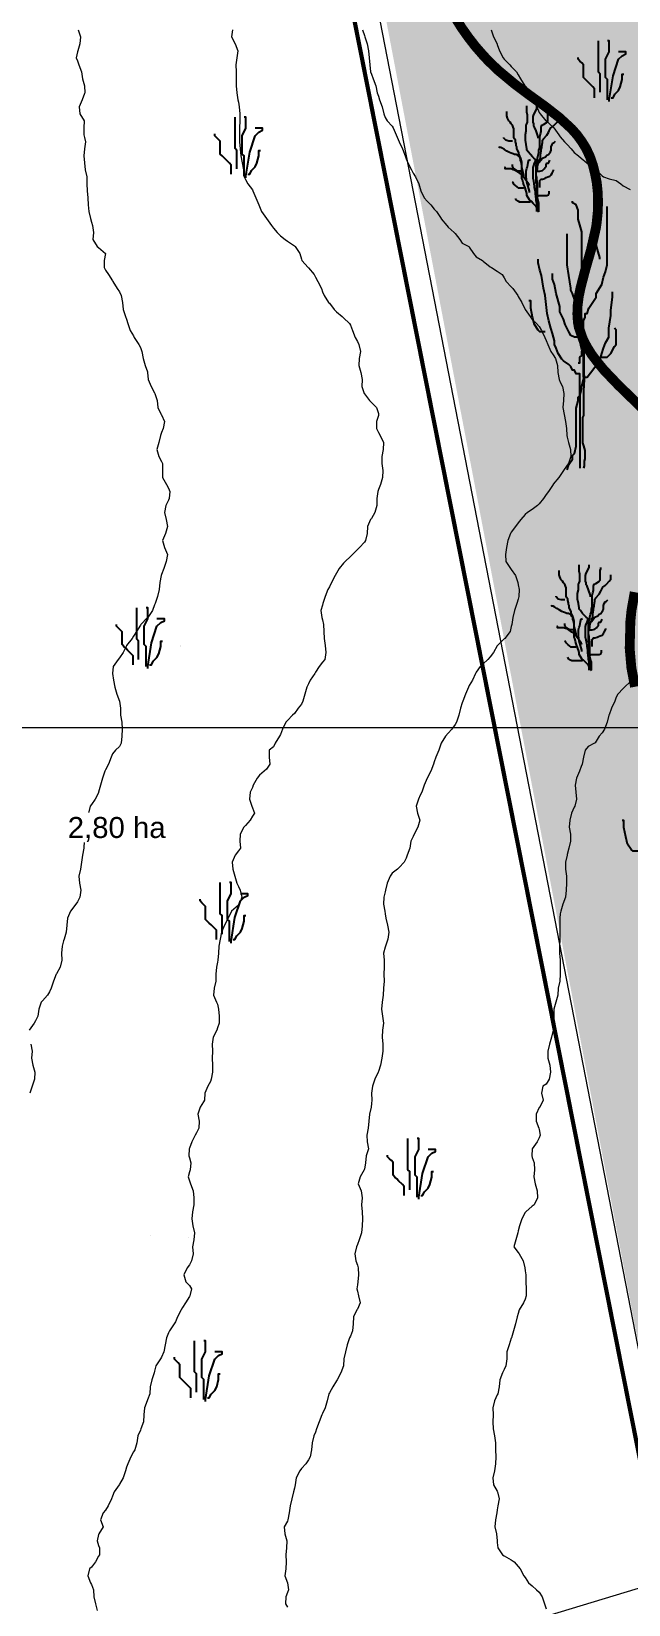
# Model space of a CAD drawing. Header units: centimetres. Extents: x 0 to 642158, y -847 to 649707.
# Drawn here: x 617004.5 to 617047.1, y 621224.7 to 621337.1 of the extents above; entities that cross this region are included whole.
import ezdxf

# ---------------------------------------------------------------- set-up
doc = ezdxf.new("R2010")
doc.units = ezdxf.units.CM
doc.header["$MEASUREMENT"] = 0
doc.linetypes.add('ACAD_ISO08W100', pattern=[36, 24, -3, 6, -3])
for name, color, linetype, lineweight in [('MEV_grille', 254, 'Continuous', 9), ('MEV_legende', 7, 'Continuous', 5), ('MEV_legende 500e', 7, 'Continuous', 9), ('MEV_schema paysager_V', 7, 'Continuous', 20), ('MEV_vegetal_V', 7, 'Continuous', 25), ('WAL_topographie 0.5', 253, 'Continuous', 20)]:
    doc.layers.add(name, color=color, linetype=linetype, lineweight=lineweight)
doc.layers.add('MEV_vegetal_Ha', color=104, linetype='Continuous', lineweight=15, transparency=0.31)
doc.styles.add('MEV 1', font='Helvetica.ttf')
doc.linetypes.add('FENCELINE1', pattern='A,6.35,-2.54,[133,ltypeshp.shx,S=2.54,R=0,X=-2.54,Y=0],-2.54,25.4', length=36.83)
picture_1 = doc.add_image_def('image2.png', size_in_pixel=(6614, 11023))

# ---------------------------------------------------------------- blocks, each defined once
blk = doc.blocks.new('legende vegetal')
for points in [[(617045, 621332.59), (617045, 621333.9), (617044.87, 621334.03), (617044.87, 621336.26)], [(617045.52, 621332.06), (617045.52, 621333.51), (617045.39, 621333.64), (617045.39, 621334.95), (617045.65, 621335.48), (617045.65, 621336.26), (617045.52, 621336.26)], [(617044.6, 621332.19), (617044.6, 621332.85), (617044.47, 621332.98), (617044.21, 621333.24), (617044.08, 621333.38), (617043.95, 621333.51), (617043.81, 621333.64), (617043.81, 621334.56), (617043.68, 621334.69), (617043.55, 621334.82), (617043.42, 621334.95), (617043.42, 621335.08)], [(617045.65, 621331.93), (617045.65, 621332.06), (617045.92, 621333.77), (617046.31, 621334.95), (617046.57, 621335.21), (617046.84, 621335.34), (617046.84, 621335.48), (617046.31, 621335.48)], [(617045.78, 621332.19), (617045.92, 621332.19), (617046.05, 621332.46), (617046.31, 621332.72), (617046.44, 621332.98), (617046.57, 621333.51), (617046.57, 621333.9), (617046.7, 621333.9)], [(617019.04, 621327.13), (617019.04, 621328.44), (617018.91, 621328.57), (617018.91, 621330.81)], [(617019.56, 621326.6), (617019.56, 621328.05), (617019.43, 621328.18), (617019.43, 621329.49), (617019.69, 621330.02), (617019.69, 621330.81), (617019.56, 621330.81)], [(617018.64, 621326.73), (617018.64, 621327.39), (617018.51, 621327.52), (617018.25, 621327.79), (617018.12, 621327.92), (617017.99, 621328.05), (617017.85, 621328.18), (617017.85, 621329.1), (617017.72, 621329.23), (617017.59, 621329.36), (617017.46, 621329.49), (617017.46, 621329.62)], [(617019.69, 621326.47), (617019.69, 621326.6), (617019.96, 621328.31), (617020.35, 621329.49), (617020.61, 621329.75), (617020.88, 621329.89), (617020.88, 621330.02), (617020.35, 621330.02)], [(617019.82, 621326.73), (617019.96, 621326.73), (617020.09, 621327), (617020.35, 621327.26), (617020.48, 621327.52), (617020.61, 621328.05), (617020.61, 621328.44), (617020.74, 621328.44)], [(617012.02, 621292.06), (617012.02, 621293.37), (617011.89, 621293.51), (617011.89, 621295.74)], [(617012.55, 621291.54), (617012.55, 621292.98), (617012.41, 621293.11), (617012.41, 621294.42), (617012.68, 621294.95), (617012.68, 621295.74), (617012.55, 621295.74)], [(617011.63, 621291.67), (617011.63, 621292.32), (617011.49, 621292.45), (617011.23, 621292.72), (617011.1, 621292.85), (617010.97, 621292.98), (617010.84, 621293.11), (617010.84, 621294.03), (617010.71, 621294.16), (617010.58, 621294.29), (617010.44, 621294.42), (617010.44, 621294.56)], [(617012.68, 621291.4), (617012.68, 621291.54), (617012.94, 621293.24), (617013.33, 621294.42), (617013.6, 621294.69), (617013.86, 621294.82), (617013.86, 621294.95), (617013.33, 621294.95)], [(617012.81, 621291.67), (617012.94, 621291.67), (617013.07, 621291.93), (617013.33, 621292.19), (617013.47, 621292.45), (617013.6, 621292.98), (617013.6, 621293.37), (617013.73, 621293.37)], [(617017.98, 621272.42), (617017.98, 621273.74), (617017.85, 621273.87), (617017.85, 621276.1)], [(617018.51, 621271.9), (617018.51, 621273.34), (617018.38, 621273.47), (617018.38, 621274.79), (617018.64, 621275.31), (617018.64, 621276.1), (617018.51, 621276.1)], [(617017.59, 621272.03), (617017.59, 621272.69), (617017.46, 621272.82), (617017.2, 621273.08), (617017.06, 621273.21), (617016.93, 621273.34), (617016.8, 621273.47), (617016.8, 621274.39), (617016.67, 621274.52), (617016.54, 621274.66), (617016.41, 621274.79), (617016.41, 621274.92)], [(617018.64, 621271.77), (617018.64, 621271.9), (617018.9, 621273.6), (617019.3, 621274.79), (617019.56, 621275.05), (617019.82, 621275.18), (617019.82, 621275.31), (617019.3, 621275.31)], [(617018.77, 621272.03), (617018.9, 621272.03), (617019.04, 621272.29), (617019.3, 621272.55), (617019.43, 621272.82), (617019.56, 621273.34), (617019.56, 621273.74), (617019.69, 621273.74)], [(617031.39, 621254.13), (617031.39, 621255.44), (617031.26, 621255.57), (617031.26, 621257.81)], [(617031.92, 621253.61), (617031.92, 621255.05), (617031.79, 621255.18), (617031.79, 621256.49), (617032.05, 621257.02), (617032.05, 621257.81), (617031.92, 621257.81)], [(617031, 621253.74), (617031, 621254.39), (617030.87, 621254.52), (617030.6, 621254.79), (617030.47, 621254.92), (617030.34, 621255.05), (617030.21, 621255.18), (617030.21, 621256.1), (617030.08, 621256.23), (617029.95, 621256.36), (617029.81, 621256.49), (617029.81, 621256.63)], [(617032.05, 621253.47), (617032.05, 621253.61), (617032.31, 621255.31), (617032.7, 621256.49), (617032.97, 621256.76), (617033.23, 621256.89), (617033.23, 621257.02), (617032.7, 621257.02)], [(617032.18, 621253.74), (617032.31, 621253.74), (617032.44, 621254), (617032.7, 621254.26), (617032.84, 621254.52), (617032.97, 621255.05), (617032.97, 621255.44), (617033.1, 621255.44)], [(617016.15, 621239.67), (617016.15, 621240.99), (617016.02, 621241.12), (617016.02, 621243.35)], [(617016.68, 621239.15), (617016.68, 621240.59), (617016.55, 621240.72), (617016.55, 621242.04), (617016.81, 621242.56), (617016.81, 621243.35), (617016.68, 621243.35)], [(617015.76, 621239.28), (617015.76, 621239.94), (617015.63, 621240.07), (617015.36, 621240.33), (617015.23, 621240.46), (617015.1, 621240.59), (617014.97, 621240.72), (617014.97, 621241.64), (617014.84, 621241.77), (617014.71, 621241.91), (617014.58, 621242.04), (617014.58, 621242.17)], [(617016.81, 621239.02), (617016.81, 621239.15), (617017.07, 621240.85), (617017.47, 621242.04), (617017.73, 621242.3), (617017.99, 621242.43), (617017.99, 621242.56), (617017.47, 621242.56)], [(617016.94, 621239.28), (617017.07, 621239.28), (617017.2, 621239.54), (617017.47, 621239.8), (617017.6, 621240.07), (617017.73, 621240.59), (617017.73, 621240.99), (617017.86, 621240.99)], [(617015.76, 621239.15), (617015.76, 621239.15)]]:
    blk.add_lwpolyline(points)
at = {"layer": 'MEV_vegetal_V'}
for points in [[(617040.48, 621324.08), (617040.48, 621324.65), (617040.43, 621324.85), (617040.43, 621324.96), (617040.38, 621325.37), (617040.38, 621325.52), (617040.32, 621325.78), (617040.32, 621325.88), (617040.27, 621326.24), (617040.22, 621326.44), (617040.22, 621327.21), (617040.27, 621327.37), (617040.32, 621327.52), (617040.38, 621327.68), (617040.38, 621327.78), (617040.27, 621327.88), (617040.17, 621327.98), (617040.02, 621328.14), (617039.86, 621328.34), (617039.76, 621328.45), (617039.76, 621328.55), (617039.71, 621328.86), (617039.66, 621329.16), (617039.66, 621329.57), (617039.71, 621329.83), (617039.71, 621330.24), (617039.76, 621330.34), (617039.81, 621330.45), (617039.81, 621330.96), (617039.76, 621331.17), (617039.76, 621331.63)], [(617040.58, 621329.32), (617040.58, 621329.42), (617040.43, 621329.83), (617040.32, 621330.09), (617040.27, 621330.19), (617040.27, 621330.34), (617040.22, 621330.45), (617040.22, 621330.86), (617040.27, 621331.01), (617040.48, 621331.42), (617040.48, 621331.63)], [(617040.63, 621324.03), (617040.58, 621324.14), (617040.43, 621324.44), (617040.32, 621324.55), (617040.22, 621324.65), (617040.07, 621324.8), (617039.96, 621324.9), (617039.76, 621325.21), (617039.76, 621325.37), (617039.71, 621325.52), (617039.61, 621325.83), (617039.55, 621325.98), (617039.5, 621326.14), (617039.45, 621326.34), (617039.4, 621326.44), (617039.4, 621327.57), (617039.35, 621327.78), (617039.3, 621327.93), (617039.25, 621328.03), (617039.19, 621328.19), (617039.19, 621328.29), (617039.04, 621328.55), (617039.04, 621328.7), (617038.99, 621328.8), (617038.99, 621328.91), (617038.94, 621329.06), (617038.94, 621329.16), (617038.89, 621329.27), (617038.84, 621329.37), (617038.84, 621329.98), (617038.78, 621330.09), (617038.73, 621330.24), (617038.63, 621330.34), (617038.58, 621330.45), (617038.48, 621330.55), (617038.42, 621330.65), (617038.37, 621330.75), (617038.32, 621330.91), (617038.32, 621331.22)], [(617040.63, 621324.08), (617040.63, 621324.65), (617040.58, 621324.85), (617040.53, 621325.06), (617040.53, 621325.16), (617040.48, 621325.42), (617040.48, 621326.03), (617040.43, 621326.14), (617040.43, 621327.37), (617040.48, 621327.68), (617040.53, 621327.78), (617040.53, 621327.88), (617040.58, 621328.09), (617040.63, 621328.29), (617040.63, 621328.45), (617040.68, 621328.65), (617040.68, 621329.42), (617040.73, 621329.63), (617040.79, 621329.78), (617040.79, 621330.09), (617040.84, 621330.24), (617040.94, 621330.29), (617041.15, 621330.4), (617041.25, 621330.55), (617041.25, 621331.22), (617041.3, 621331.32), (617041.3, 621331.42)], [(617040.53, 621324.29), (617040.53, 621326.08), (617040.48, 621326.34), (617040.48, 621326.5), (617040.43, 621326.65), (617040.43, 621326.85), (617040.48, 621327.01), (617040.53, 621327.11), (617040.53, 621327.32), (617040.58, 621327.47), (617040.63, 621327.62), (617040.68, 621327.78), (617040.73, 621327.88), (617040.73, 621328.09), (617040.79, 621328.39), (617040.79, 621328.5), (617040.84, 621328.65), (617040.84, 621328.75), (617040.89, 621329.01), (617040.89, 621329.16), (617040.94, 621329.27), (617041.2, 621329.52), (617041.3, 621329.73), (617041.35, 621329.83), (617041.4, 621329.93), (617041.45, 621330.04), (617041.61, 621330.14), (617041.71, 621330.24), (617041.92, 621330.45), (617042.02, 621330.6), (617042.02, 621330.91)], [(617039.55, 621326.55), (617039.55, 621326.65), (617039.45, 621327.06), (617039.4, 621327.21), (617039.4, 621327.37), (617039.35, 621327.62), (617039.3, 621327.73), (617039.3, 621327.83), (617039.25, 621327.93), (617039.19, 621328.03), (617039.09, 621328.09), (617038.99, 621328.14), (617038.89, 621328.14), (617038.78, 621328.19), (617038.63, 621328.24), (617038.53, 621328.29), (617038.32, 621328.39), (617038.17, 621328.5), (617038.01, 621328.6), (617037.91, 621328.65), (617037.81, 621328.65), (617037.76, 621328.7)], [(617038.73, 621329.11), (617038.48, 621329.11), (617038.27, 621329.16), (617038.12, 621329.32), (617038.12, 621329.37)], [(617040.48, 621327.37), (617040.53, 621327.52), (617040.63, 621327.57), (617040.89, 621327.88), (617041.09, 621327.98), (617041.2, 621328.09), (617041.3, 621328.14), (617041.45, 621328.34), (617041.5, 621328.45), (617041.5, 621328.7), (617041.56, 621328.86), (617041.61, 621328.96), (617041.71, 621329.01), (617041.81, 621329.11)], [(617039.96, 621325.93), (617039.91, 621326.03), (617039.4, 621326.7), (617039.25, 621326.8), (617038.94, 621327.01), (617038.78, 621327.06), (617038.63, 621327.11), (617038.22, 621327.11), (617038.22, 621327.21), (617038.17, 621327.21)], [(617039.35, 621326.96), (617039.09, 621326.96), (617038.84, 621327.11), (617038.73, 621327.32), (617038.73, 621327.42)], [(617039.96, 621325.42), (617039.96, 621325.52), (617039.76, 621326.19), (617039.71, 621326.55), (617039.71, 621326.96), (617039.76, 621327.16), (617039.81, 621327.27), (617039.86, 621327.57), (617039.91, 621327.73), (617040.02, 621327.78)], [(617040.53, 621326.96), (617040.68, 621326.96), (617040.89, 621327.01), (617040.99, 621327.11), (617041.15, 621327.32), (617041.15, 621327.42), (617041.2, 621327.52), (617041.3, 621327.52), (617041.35, 621327.62), (617041.4, 621327.73)], [(617039.61, 621325.78), (617039.5, 621325.73), (617039.19, 621325.73), (617038.94, 621325.93), (617038.84, 621326.03), (617038.78, 621326.14), (617038.73, 621326.19)], [(617040.68, 621325.78), (617040.68, 621326.29), (617040.79, 621326.39), (617040.89, 621326.39), (617041.04, 621326.44), (617041.15, 621326.5), (617041.25, 621326.55), (617041.4, 621326.6), (617041.5, 621326.7), (617041.56, 621326.8), (617041.66, 621327.01), (617041.66, 621327.06)], [(617040.02, 621324.75), (617039.25, 621324.75), (617039.14, 621324.8), (617038.99, 621324.9), (617038.94, 621325.01)], [(617040.53, 621324.96), (617040.53, 621325.11), (617040.63, 621325.21), (617041.2, 621325.21), (617041.3, 621325.26), (617041.35, 621325.37), (617041.35, 621325.52)], [(617043.55, 621318.59), (617043.68, 621318.59), (617043.68, 621322.61), (617043.55, 621323.13), (617043.42, 621323.52), (617043.42, 621324.17), (617043.29, 621324.56), (617043.03, 621324.69), (617043.03, 621324.82)], [(617043.42, 621313.26), (617043.55, 621313.26), (617043.55, 621313.65), (617043.68, 621313.78), (617043.68, 621314.04), (617043.81, 621314.3), (617043.81, 621316.25), (617043.94, 621316.51), (617043.94, 621316.77), (617044.07, 621316.77), (617044.2, 621317.16), (617044.72, 621317.94), (617044.72, 621318.2), (617045.11, 621318.85), (617045.24, 621319.37), (617045.37, 621319.76), (617045.5, 621320.27), (617045.5, 621324.43)], [(617044.98, 621320.66), (617044.98, 621320.79), (617044.85, 621321.18), (617044.72, 621321.7), (617044.72, 621322.22), (617044.59, 621322.61), (617044.59, 621323.52)], [(617043.81, 621312.22), (617043.81, 621315.99), (617043.68, 621316.25), (617043.55, 621316.77), (617043.55, 621317.16), (617043.42, 621317.42), (617043.42, 621317.55), (617043.16, 621317.81), (617043.03, 621318.2), (617042.9, 621318.46), (617042.9, 621318.59), (617042.77, 621319.5), (617042.64, 621320.27), (617042.64, 621322.48)], [(617042.64, 621305.6), (617042.77, 621305.99), (617043.03, 621306.38), (617043.03, 621306.64), (617043.16, 621306.77), (617043.29, 621307.29), (617043.29, 621310.01), (617043.42, 621310.53), (617043.42, 621310.79), (617043.55, 621310.92), (617043.55, 621312.48), (617043.29, 621312.48), (617043.16, 621312.74), (617043.03, 621312.74), (617042.9, 621313), (617042.77, 621313.13), (617042.38, 621313.39), (617042.25, 621313.52), (617041.99, 621313.91), (617041.86, 621314.3), (617041.73, 621314.56), (617041.73, 621314.82), (617041.6, 621315.34), (617041.47, 621315.73), (617041.34, 621316.25), (617041.21, 621316.77), (617041.08, 621318.07), (617040.95, 621318.59), (617040.82, 621319.5), (617040.69, 621319.89), (617040.56, 621320.4), (617040.56, 621320.66)], [(617043.68, 621315.08), (617043.16, 621315.08), (617042.9, 621315.21), (617042.77, 621315.47), (617042.51, 621315.99), (617042.38, 621316.38), (617042.12, 621316.9), (617042.12, 621317.29), (617041.86, 621318.2), (617041.73, 621318.85), (617041.6, 621319.24), (617041.6, 621319.63)], [(617043.94, 621312.22), (617044.07, 621312.22), (617044.85, 621313.26), (617044.98, 621313.39), (617045.11, 621313.91), (617045.24, 621314.3), (617045.37, 621314.69), (617045.63, 621315.08), (617045.63, 621315.73), (617045.76, 621316.64), (617045.76, 621317.03), (617045.89, 621317.94), (617045.89, 621318.33)], [(617041.08, 621315.47), (617040.69, 621315.47), (617040.56, 621315.6), (617040.3, 621315.99), (617040.17, 621316.51), (617040.04, 621317.16), (617040.04, 621317.68), (617039.91, 621317.68)], [(617043.58, 621305.73), (617043.58, 621310.97), (617043.64, 621311.25), (617043.69, 621311.58), (617043.86, 621312.23), (617043.86, 621313.92), (617043.69, 621314.2), (617043.64, 621314.41), (617043.58, 621314.74), (617043.58, 621315.02), (617043.53, 621315.18), (617043.53, 621316.11), (617043.58, 621316.27), (617043.64, 621316.49), (617043.64, 621316.54)], [(617045.11, 621313.65), (617045.5, 621313.65), (617045.63, 621313.78), (617045.76, 621313.91), (617046.02, 621314.43), (617046.15, 621314.56), (617046.15, 621315.6), (617046.02, 621315.73)], [(617043.86, 621312.34), (617043.86, 621312.07), (617043.8, 621311.25), (617043.8, 621309.5), (617043.75, 621309.34), (617043.75, 621307.54), (617043.8, 621307.32), (617043.86, 621307.15), (617043.91, 621306.99), (617043.91, 621306.39), (617043.86, 621306.23), (617043.86, 621305.9), (617043.8, 621305.73)], [(617044.37, 621291.23), (617044.32, 621291.33), (617044.16, 621291.64), (617044.06, 621291.74), (617043.96, 621291.85), (617043.81, 621292), (617043.7, 621292.1), (617043.5, 621292.41), (617043.5, 621292.56), (617043.45, 621292.72), (617043.34, 621293.03), (617043.29, 621293.18), (617043.24, 621293.33), (617043.19, 621293.54), (617043.14, 621293.64), (617043.14, 621294.77), (617043.09, 621294.98), (617043.04, 621295.13), (617042.98, 621295.23), (617042.93, 621295.39), (617042.93, 621295.49), (617042.78, 621295.75), (617042.78, 621295.9), (617042.73, 621296), (617042.73, 621296.1), (617042.68, 621296.26), (617042.68, 621296.36), (617042.62, 621296.46), (617042.57, 621296.57), (617042.57, 621297.18), (617042.52, 621297.29), (617042.47, 621297.44), (617042.37, 621297.54), (617042.32, 621297.64), (617042.21, 621297.75), (617042.16, 621297.85), (617042.11, 621297.95), (617042.06, 621298.11), (617042.06, 621298.41)], [(617044.22, 621291.28), (617044.22, 621291.85), (617044.16, 621292.05), (617044.16, 621292.15), (617044.11, 621292.56), (617044.11, 621292.72), (617044.06, 621292.97), (617044.06, 621293.08), (617044.01, 621293.44), (617043.96, 621293.64), (617043.96, 621294.41), (617044.01, 621294.57), (617044.06, 621294.72), (617044.11, 621294.87), (617044.11, 621294.98), (617044.01, 621295.08), (617043.91, 621295.18), (617043.75, 621295.34), (617043.6, 621295.54), (617043.5, 621295.64), (617043.5, 621295.75), (617043.45, 621296.05), (617043.39, 621296.36), (617043.39, 621296.77), (617043.45, 621297.03), (617043.45, 621297.44), (617043.5, 621297.54), (617043.55, 621297.64), (617043.55, 621298.16), (617043.5, 621298.36), (617043.5, 621298.82)], [(617044.32, 621296.52), (617044.32, 621296.62), (617044.16, 621297.03), (617044.06, 621297.29), (617044.01, 621297.39), (617044.01, 621297.54), (617043.96, 621297.64), (617043.96, 621298.05), (617044.01, 621298.21), (617044.22, 621298.62), (617044.22, 621298.82)], [(617044.37, 621291.28), (617044.37, 621291.85), (617044.32, 621292.05), (617044.27, 621292.26), (617044.27, 621292.36), (617044.22, 621292.62), (617044.22, 621293.23), (617044.16, 621293.33), (617044.16, 621294.57), (617044.22, 621294.87), (617044.27, 621294.98), (617044.27, 621295.08), (617044.32, 621295.28), (617044.37, 621295.49), (617044.37, 621295.64), (617044.42, 621295.85), (617044.42, 621296.62), (617044.47, 621296.82), (617044.52, 621296.98), (617044.52, 621297.29), (617044.58, 621297.44), (617044.68, 621297.49), (617044.88, 621297.59), (617044.99, 621297.75), (617044.99, 621298.41), (617045.04, 621298.52), (617045.04, 621298.62)], [(617044.27, 621291.49), (617044.27, 621293.28), (617044.22, 621293.54), (617044.22, 621293.69), (617044.16, 621293.85), (617044.16, 621294.05), (617044.22, 621294.21), (617044.27, 621294.31), (617044.27, 621294.51), (617044.32, 621294.67), (617044.37, 621294.82), (617044.42, 621294.98), (617044.47, 621295.08), (617044.47, 621295.28), (617044.52, 621295.59), (617044.52, 621295.69), (617044.58, 621295.85), (617044.58, 621295.95), (617044.63, 621296.21), (617044.63, 621296.36), (617044.68, 621296.46), (617044.93, 621296.72), (617045.04, 621296.93), (617045.09, 621297.03), (617045.14, 621297.13), (617045.19, 621297.23), (617045.35, 621297.34), (617045.45, 621297.44), (617045.65, 621297.64), (617045.76, 621297.8), (617045.76, 621298.11)], [(617043.29, 621293.74), (617043.29, 621293.85), (617043.19, 621294.26), (617043.14, 621294.41), (617043.14, 621294.57), (617043.09, 621294.82), (617043.04, 621294.92), (617043.04, 621295.03), (617042.98, 621295.13), (617042.93, 621295.23), (617042.83, 621295.28), (617042.73, 621295.34), (617042.62, 621295.34), (617042.52, 621295.39), (617042.37, 621295.44), (617042.27, 621295.49), (617042.06, 621295.59), (617041.91, 621295.69), (617041.75, 621295.8), (617041.65, 621295.85), (617041.55, 621295.85), (617041.5, 621295.9)], [(617042.47, 621296.31), (617042.21, 621296.31), (617042.01, 621296.36), (617041.85, 621296.52), (617041.85, 621296.57)], [(617044.22, 621294.57), (617044.27, 621294.72), (617044.37, 621294.77), (617044.63, 621295.08), (617044.83, 621295.18), (617044.93, 621295.28), (617045.04, 621295.34), (617045.19, 621295.54), (617045.24, 621295.64), (617045.24, 621295.9), (617045.29, 621296.05), (617045.35, 621296.16), (617045.45, 621296.21), (617045.55, 621296.31)], [(617043.09, 621294.16), (617042.83, 621294.16), (617042.57, 621294.31), (617042.47, 621294.51), (617042.47, 621294.62)], [(617043.7, 621292.62), (617043.7, 621292.72), (617043.5, 621293.39), (617043.45, 621293.74), (617043.45, 621294.16), (617043.5, 621294.36), (617043.55, 621294.46), (617043.6, 621294.77), (617043.65, 621294.92), (617043.75, 621294.98)], [(617044.27, 621294.16), (617044.42, 621294.16), (617044.63, 621294.21), (617044.73, 621294.31), (617044.88, 621294.51), (617044.88, 621294.62), (617044.93, 621294.72), (617045.04, 621294.72), (617045.09, 621294.82), (617045.14, 621294.92)], [(617043.7, 621293.13), (617043.65, 621293.23), (617043.14, 621293.9), (617042.98, 621294), (617042.68, 621294.21), (617042.52, 621294.26), (617042.37, 621294.31), (617041.96, 621294.31), (617041.96, 621294.41), (617041.91, 621294.41)], [(617044.42, 621292.97), (617044.42, 621293.49), (617044.52, 621293.59), (617044.63, 621293.59), (617044.78, 621293.64), (617044.88, 621293.69), (617044.99, 621293.74), (617045.14, 621293.8), (617045.24, 621293.9), (617045.29, 621294), (617045.4, 621294.21), (617045.4, 621294.26)], [(617043.34, 621292.97), (617043.24, 621292.92), (617042.93, 621292.92), (617042.68, 621293.13), (617042.57, 621293.23), (617042.52, 621293.33), (617042.47, 621293.39)], [(617044.27, 621292.15), (617044.27, 621292.31), (617044.37, 621292.41), (617044.93, 621292.41), (617045.04, 621292.46), (617045.09, 621292.56), (617045.09, 621292.72)], [(617043.75, 621291.95), (617042.98, 621291.95), (617042.88, 621292), (617042.73, 621292.1), (617042.68, 621292.21)], [(617047.74, 621278.34), (617047.35, 621278.34), (617047.22, 621278.47), (617046.96, 621278.86), (617046.83, 621279.38), (617046.7, 621280.03), (617046.7, 621280.55), (617046.57, 621280.55)]]:
    blk.add_lwpolyline(points, dxfattribs=at)
blk = doc.blocks.new('*U114')
at = {"layer": 'MEV_grille', "transparency": 33554687}
blk.add_lwpolyline([(-1338.46, 0), (1338.46, 0)], dxfattribs=at)
blk = doc.blocks.new('*U115')
at = {"layer": 'MEV_grille', "color": 0, "linetype": 'ByBlock', "lineweight": -2, "transparency": 16777216}
blk.add_blockref('*U114', (0, -1100), dxfattribs=at)

msp = doc.modelspace()

# ---------------------------------------------------------------- hatches: boundary and pattern name
at = {"layer": 'MEV_vegetal_Ha'}
h = msp.add_hatch(color=256, dxfattribs=at)
h.dxf.hatch_style = 1
h.paths.add_polyline_path([(617050.98, 621226.82), (617084.47, 621236.94), (617064.67, 621382.23), (617023.57, 621370.68)])

# ---------------------------------------------------------------- linework, layer by layer
at = {"layer": 'MEV_legende 500e', "color": 100, "linetype": 'ACAD_ISO08W100', "ltscale": 0.2, "const_width": 0.3}
msp.add_lwpolyline([(617050.18, 621223.77), (617087.81, 621235.73), (617066.59, 621384.34), (617020.87, 621371.56)], close=True, dxfattribs=at)
at = {"layer": 'MEV_schema paysager_V', "color": 51, "const_width": 0.7}
for points in [[(617048.54, 621309.76), (617047.47, 621310.81), (617046.39, 621311.86), (617045.37, 621312.93), (617044.92, 621313.48), (617044.5, 621314.03), (617044.15, 621314.59), (617043.86, 621315.16), (617043.58, 621315.97), (617043.51, 621316.33), (617043.47, 621316.93), (617043.49, 621317.55), (617043.57, 621318.18), (617043.7, 621318.81), (617044.04, 621320.12), (617044.43, 621321.46), (617044.81, 621323.14), (617044.86, 621323.53), (617044.93, 621324.23), (617044.95, 621324.93), (617044.93, 621325.62), (617044.86, 621326.3), (617044.74, 621326.95), (617044.58, 621327.58), (617044.37, 621328.18), (617044.11, 621328.74), (617043.8, 621329.25), (617043.45, 621329.73), (617043.06, 621330.17), (617042.17, 621330.99), (617041.17, 621331.77), (617040.09, 621332.55), (617038.97, 621333.39), (617037.83, 621334.34), (617037.11, 621335.03), (617036.72, 621335.45), (617036.18, 621336.07), (617035.67, 621336.73), (617035.19, 621337.41), (617034.76, 621338.1)], [(617047.59, 621290.29), (617047.33, 621291.65), (617047.21, 621293.04), (617047.26, 621294.98), (617047.34, 621295.76), (617047.57, 621297.05)]]:
    msp.add_lwpolyline(points, dxfattribs=at)
at = {"layer": 'MEV_vegetal_V'}
for points in [[(617015.09, 621293.18), (617015.09, 621293.18)], [(617015.1, 621293.23), (617015.1, 621293.23)], [(617012.99, 621251.09), (617012.99, 621251.09)], [(617015.67, 621250.9), (617015.67, 621250.9)]]:
    msp.add_lwpolyline(points, dxfattribs=at)
at = {"layer": 'WAL_topographie 0.5'}
for points in [[(617007.8, 621337.25), (617007.97, 621336.75), (617007.92, 621336.25), (617007.77, 621335.75), (617007.75, 621335.67), (617007.65, 621335.25), (617007.75, 621335.02), (617007.85, 621334.75), (617008.03, 621334.25), (617008.11, 621333.75), (617008.25, 621333.25), (617008.25, 621333.25), (617008.27, 621332.75), (617008.25, 621332.69), (617008.08, 621332.25), (617007.87, 621331.75), (617007.93, 621331.25), (617008.22, 621330.75), (617008.2, 621330.25), (617008.21, 621329.75), (617008.25, 621329.54), (617008.32, 621329.25), (617008.25, 621328.75), (617008.25, 621328.75), (617008.21, 621328.25), (617008.25, 621327.75), (617008.25, 621327.75), (617008.31, 621327.25), (617008.41, 621326.75), (617008.43, 621326.25), (617008.44, 621325.75), (617008.49, 621325.25), (617008.51, 621324.75), (617008.57, 621324.25), (617008.68, 621323.75), (617008.75, 621323.5), (617008.83, 621323.25), (617008.9, 621322.75), (617008.84, 621322.25), (617009.17, 621321.75), (617009.25, 621321.7), (617009.75, 621321.25), (617009.75, 621321.25), (617009.75, 621321.25), (617009.67, 621320.75), (617009.66, 621320.25), (617009.75, 621320.08), (617009.98, 621319.75), (617010.25, 621319.3), (617010.28, 621319.25), (617010.58, 621318.75), (617010.75, 621318.52), (617010.88, 621318.25), (617010.96, 621317.75), (617011.02, 621317.25), (617011.18, 621316.75), (617011.25, 621316.56), (617011.36, 621316.25), (617011.52, 621315.75), (617011.75, 621315.38), (617011.81, 621315.25), (617012.13, 621314.75), (617012.25, 621314.53), (617012.36, 621314.25), (617012.45, 621313.75), (617012.6, 621313.25), (617012.75, 621312.8), (617012.76, 621312.75), (617012.8, 621312.25), (617013.02, 621311.75), (617013.25, 621311.31), (617013.29, 621311.25), (617013.45, 621310.75), (617013.5, 621310.25), (617013.73, 621309.75), (617013.75, 621309.72), (617013.98, 621309.25), (617013.87, 621308.75), (617013.75, 621308.46), (617013.68, 621308.25), (617013.57, 621307.75), (617013.42, 621307.25), (617013.56, 621306.75), (617013.75, 621306.4), (617013.83, 621306.25), (617013.83, 621305.75), (617013.82, 621305.25), (617014.12, 621304.75), (617014.25, 621304.48), (617014.35, 621304.25), (617014.31, 621303.75), (617014.25, 621303.62), (617014.06, 621303.25), (617013.97, 621302.75), (617014.1, 621302.25), (617014.19, 621301.75), (617014.04, 621301.25), (617013.83, 621300.75), (617013.98, 621300.25), (617014.18, 621299.75), (617014.09, 621299.25), (617013.93, 621298.75), (617013.75, 621298.31), (617013.73, 621298.25), (617013.64, 621297.75), (617013.58, 621297.25), (617013.46, 621296.75), (617013.3, 621296.25), (617013.25, 621296.15), (617013.11, 621295.75), (617012.77, 621295.25), (617012.75, 621295.24), (617012.29, 621294.75), (617012.25, 621294.69), (617011.97, 621294.25), (617011.75, 621293.9), (617011.66, 621293.75), (617011.26, 621293.25), (617011.25, 621293.22), (617011.02, 621292.75), (617010.75, 621292.35), (617010.66, 621292.25), (617010.31, 621291.75), (617010.26, 621291.25), (617010.32, 621290.75), (617010.41, 621290.25), (617010.56, 621289.75), (617010.75, 621289.25), (617010.75, 621289.25), (617010.82, 621288.75), (617010.83, 621288.25), (617010.92, 621287.75), (617010.94, 621287.25), (617010.93, 621286.75), (617010.88, 621286.25), (617010.75, 621286.01), (617010.46, 621285.75), (617010.25, 621285.5), (617010.15, 621285.25), (617009.96, 621284.75), (617009.75, 621284.35), (617009.71, 621284.25), (617009.54, 621283.75), (617009.4, 621283.25), (617009.26, 621282.75), (617009.25, 621282.72), (617009.01, 621282.25), (617008.75, 621281.88), (617008.65, 621281.75), (617008.55, 621281.25), (617008.64, 621280.75), (617008.52, 621280.25), (617008.28, 621279.75), (617008.25, 621279.42), (617008.24, 621279.25), (617008.21, 621278.75), (617008.11, 621278.25), (617008.04, 621277.75), (617007.96, 621277.25), (617007.86, 621276.75), (617007.9, 621276.25), (617007.99, 621275.75), (617007.91, 621275.25), (617007.75, 621274.91), (617007.64, 621274.75), (617007.25, 621274.25), (617007.25, 621274.25), (617007.04, 621273.75), (617006.99, 621273.25), (617006.94, 621272.75), (617006.8, 621272.25), (617006.75, 621272.12), (617006.65, 621271.75), (617006.62, 621271.25), (617006.63, 621270.75), (617006.51, 621270.25), (617006.25, 621269.77), (617006.24, 621269.75), (617006.04, 621269.25), (617005.88, 621268.75), (617005.75, 621268.49), (617005.6, 621268.25), (617005.25, 621267.85), (617005.16, 621267.75), (617005, 621267.25), (617004.91, 621266.75), (617004.75, 621266.41), (617004.65, 621266.25), (617004.29, 621265.75)], [(617018.83, 621337.25), (617018.76, 621336.75), (617019.03, 621336.25), (617019.22, 621335.75), (617019.15, 621335.25), (617019.07, 621334.75), (617019.08, 621334.25), (617019.08, 621333.75), (617019.09, 621333.25), (617019.14, 621332.75), (617019.22, 621332.25), (617019.25, 621332.08), (617019.3, 621331.75), (617019.35, 621331.25), (617019.35, 621330.75), (617019.34, 621330.25), (617019.33, 621329.75), (617019.33, 621329.25), (617019.37, 621328.75), (617019.43, 621328.25), (617019.53, 621327.75), (617019.61, 621327.25), (617019.67, 621326.75), (617019.75, 621326.54), (617019.92, 621326.25), (617020.25, 621325.82), (617020.29, 621325.75), (617020.49, 621325.25), (617020.7, 621324.75), (617020.75, 621324.61), (617020.91, 621324.25), (617021.25, 621323.77), (617021.27, 621323.75), (617021.61, 621323.25), (617021.75, 621323.06), (617022.03, 621322.75), (617022.25, 621322.53), (617022.59, 621322.25), (617022.75, 621322.15), (617023.25, 621321.8), (617023.31, 621321.75), (617023.63, 621321.25), (617023.75, 621320.85), (617023.79, 621320.75), (617024.23, 621320.25), (617024.25, 621320.23), (617024.66, 621319.75), (617024.75, 621319.56), (617024.92, 621319.25), (617025.18, 621318.75), (617025.25, 621318.53), (617025.39, 621318.25), (617025.69, 621317.75), (617025.75, 621317.71), (617026.1, 621317.25), (617026.25, 621317.08), (617026.66, 621316.75), (617026.75, 621316.67), (617027.18, 621316.25), (617027.25, 621316.13), (617027.4, 621315.75), (617027.59, 621315.25), (617027.75, 621314.97), (617027.86, 621314.75), (617027.98, 621314.25), (617027.89, 621313.75), (617027.85, 621313.25), (617027.99, 621312.75), (617028.09, 621312.25), (617028.08, 621311.75), (617028.24, 621311.25), (617028.25, 621311.22), (617028.63, 621310.75), (617028.75, 621310.6), (617029.12, 621310.25), (617029.25, 621309.83), (617029.26, 621309.75), (617029.25, 621309.69), (617029.13, 621309.25), (617029.11, 621308.75), (617029.25, 621308.46), (617029.38, 621308.25), (617029.63, 621307.75), (617029.6, 621307.25), (617029.5, 621306.75), (617029.51, 621306.25), (617029.56, 621305.75), (617029.55, 621305.25), (617029.4, 621304.75), (617029.25, 621304.38), (617029.21, 621304.25), (617029.14, 621303.75), (617029.14, 621303.25), (617028.99, 621302.75), (617028.75, 621302.32), (617028.69, 621302.25), (617028.47, 621301.75), (617028.45, 621301.25), (617028.34, 621300.75), (617028.25, 621300.63), (617027.91, 621300.25), (617027.75, 621300.09), (617027.41, 621299.75), (617027.25, 621299.61), (617026.87, 621299.25), (617026.75, 621299.13), (617026.45, 621298.75), (617026.25, 621298.41), (617026.16, 621298.25), (617025.91, 621297.75), (617025.75, 621297.44), (617025.63, 621297.25), (617025.46, 621296.75), (617025.29, 621296.25), (617025.25, 621296.12), (617025.13, 621295.75), (617025.21, 621295.25), (617025.25, 621295.08), (617025.34, 621294.75), (617025.35, 621294.25), (617025.38, 621293.75), (617025.45, 621293.25), (617025.51, 621292.75), (617025.42, 621292.25), (617025.25, 621292.04), (617025.03, 621291.75), (617024.75, 621291.34), (617024.71, 621291.25), (617024.38, 621290.75), (617024.25, 621290.51), (617024.13, 621290.25), (617024, 621289.75), (617023.85, 621289.25), (617023.75, 621289.05), (617023.53, 621288.75), (617023.25, 621288.39), (617023.12, 621288.25), (617022.75, 621287.89), (617022.64, 621287.75), (617022.4, 621287.25), (617022.25, 621286.87), (617022.19, 621286.75), (617021.88, 621286.25), (617021.75, 621286), (617021.46, 621285.75), (617021.46, 621285.25), (617021.5, 621284.75), (617021.25, 621284.4), (617021.1, 621284.25), (617020.75, 621283.96), (617020.6, 621283.75), (617020.31, 621283.25), (617020.25, 621283.09), (617020.1, 621282.75), (617020.05, 621282.25), (617020.21, 621281.75), (617020.25, 621281.63), (617020.39, 621281.25), (617020.25, 621281.03), (617020.1, 621280.75), (617019.75, 621280.37), (617019.63, 621280.25), (617019.38, 621279.75), (617019.36, 621279.25), (617019.39, 621278.75), (617019.25, 621278.56), (617019.01, 621278.25), (617018.81, 621277.75), (617018.86, 621277.25), (617018.99, 621276.75), (617019.13, 621276.25), (617019.25, 621276.02), (617019.38, 621275.75), (617019.49, 621275.25), (617019.32, 621274.75), (617019.25, 621274.67), (617018.75, 621274.25), (617018.75, 621274.25), (617018.52, 621273.75), (617018.25, 621273.25), (617018.25, 621273.25), (617018.04, 621272.75), (617017.96, 621272.25), (617017.86, 621271.75), (617017.82, 621271.25), (617017.78, 621270.75), (617017.75, 621270.61), (617017.69, 621270.25), (617017.63, 621269.75), (617017.63, 621269.25), (617017.52, 621268.75), (617017.47, 621268.25), (617017.69, 621267.75), (617017.75, 621267.6), (617017.84, 621267.25), (617017.88, 621266.75), (617017.87, 621266.25), (617017.75, 621265.9), (617017.7, 621265.75), (617017.45, 621265.25), (617017.38, 621264.75), (617017.39, 621264.25), (617017.38, 621263.75), (617017.4, 621263.25), (617017.39, 621262.75), (617017.3, 621262.25), (617017.25, 621262.08), (617017.06, 621261.75), (617016.86, 621261.25), (617016.82, 621260.75), (617016.75, 621260.62), (617016.53, 621260.25), (617016.36, 621259.75), (617016.45, 621259.25), (617016.42, 621258.75), (617016.25, 621258.4), (617016.16, 621258.25), (617015.93, 621257.75), (617015.75, 621257.3), (617015.73, 621257.25), (617015.72, 621256.75), (617015.75, 621256.61), (617015.86, 621256.25), (617015.81, 621255.75), (617015.75, 621255.61), (617015.67, 621255.25), (617015.75, 621254.97), (617015.82, 621254.75), (617016.01, 621254.25), (617016.07, 621253.75), (617016.06, 621253.25), (617015.96, 621252.75), (617015.92, 621252.25), (617015.99, 621251.75), (617016.11, 621251.25), (617016.07, 621250.75), (617015.97, 621250.25), (617016.01, 621249.75), (617015.91, 621249.25), (617015.75, 621248.96), (617015.59, 621248.75), (617015.35, 621248.25), (617015.5, 621247.75), (617015.75, 621247.5), (617015.89, 621247.25), (617015.79, 621246.75), (617015.75, 621246.7), (617015.47, 621246.25), (617015.25, 621245.91), (617015.15, 621245.75), (617014.89, 621245.25), (617014.75, 621244.89), (617014.67, 621244.75), (617014.32, 621244.25), (617014.25, 621244.12), (617014.11, 621243.75), (617014.01, 621243.25), (617013.93, 621242.75), (617013.75, 621242.38), (617013.68, 621242.25), (617013.36, 621241.75), (617013.25, 621241.36), (617013.23, 621241.25), (617013.06, 621240.75), (617012.95, 621240.25), (617012.92, 621239.75), (617012.75, 621239.32), (617012.73, 621239.25), (617012.55, 621238.75), (617012.5, 621238.25), (617012.46, 621237.75), (617012.29, 621237.25), (617012.25, 621237.16), (617012.07, 621236.75), (617011.99, 621236.25), (617011.84, 621235.75), (617011.75, 621235.6), (617011.56, 621235.25), (617011.34, 621234.75), (617011.25, 621234.5), (617011.18, 621234.25), (617011.01, 621233.75), (617010.75, 621233.29), (617010.72, 621233.25), (617010.38, 621232.75), (617010.25, 621232.43), (617010.18, 621232.25), (617009.95, 621231.75), (617009.75, 621231.44), (617009.58, 621231.25), (617009.4, 621230.75), (617009.58, 621230.25), (617009.28, 621229.75), (617009.25, 621229.69), (617009.16, 621229.25), (617009.25, 621228.9), (617009.32, 621228.75), (617009.32, 621228.25), (617009.25, 621228.15), (617009.03, 621227.75), (617008.75, 621227.35), (617008.62, 621227.25), (617008.49, 621226.75), (617008.69, 621226.25), (617008.75, 621226.12), (617008.89, 621225.75), (617008.92, 621225.25), (617009.04, 621224.75), (617009.15, 621224.25)], [(617028.11, 621337.25), (617028.25, 621336.85), (617028.29, 621336.75), (617028.46, 621336.25), (617028.55, 621335.75), (617028.6, 621335.25), (617028.65, 621334.75), (617028.69, 621334.25), (617028.75, 621334.07), (617028.87, 621333.75), (617029.07, 621333.25), (617029.17, 621332.75), (617029.25, 621332.51), (617029.34, 621332.25), (617029.52, 621331.75), (617029.64, 621331.25), (617029.75, 621330.97), (617029.88, 621330.75), (617030.25, 621330.35), (617030.32, 621330.25), (617030.53, 621329.75), (617030.74, 621329.25), (617030.75, 621329.23), (617030.98, 621328.75), (617031.16, 621328.25), (617031.25, 621328.02), (617031.36, 621327.75), (617031.62, 621327.25), (617031.75, 621327), (617031.91, 621326.75), (617032.15, 621326.25), (617032.25, 621325.9), (617032.29, 621325.75), (617032.53, 621325.25), (617032.75, 621325), (617032.99, 621324.75), (617033.25, 621324.43), (617033.41, 621324.25), (617033.74, 621323.75), (617033.75, 621323.73), (617034.14, 621323.25), (617034.25, 621323.13), (617034.68, 621322.75), (617034.75, 621322.68), (617035.08, 621322.25), (617035.25, 621322), (617035.71, 621321.75), (617035.75, 621321.72), (617036.04, 621321.25), (617036.25, 621321.02), (617036.69, 621320.75), (617036.75, 621320.72), (617037.25, 621320.3), (617037.33, 621320.25), (617037.75, 621319.99), (617038.1, 621319.75), (617038.25, 621319.52), (617038.39, 621319.25), (617038.75, 621318.88), (617038.86, 621318.75), (617039.22, 621318.25), (617039.25, 621318.19), (617039.51, 621317.75), (617039.75, 621317.25), (617039.75, 621317.25), (617040.1, 621316.75), (617040.25, 621316.54), (617040.56, 621316.25), (617040.75, 621316.03), (617040.9, 621315.75), (617041.14, 621315.25), (617041.25, 621315.04), (617041.37, 621314.75), (617041.57, 621314.25), (617041.75, 621314.01), (617041.9, 621313.75), (617042.06, 621313.25), (617042.07, 621312.75), (617042.17, 621312.25), (617042.25, 621312.06), (617042.4, 621311.75), (617042.51, 621311.25), (617042.47, 621310.75), (617042.44, 621310.25), (617042.52, 621309.75), (617042.62, 621309.25), (617042.69, 621308.75), (617042.72, 621308.25), (617042.75, 621308.14), (617042.84, 621307.75), (617042.98, 621307.25), (617043, 621306.75), (617042.83, 621306.25), (617042.75, 621306.12), (617042.49, 621305.75), (617042.25, 621305.4), (617042.14, 621305.25), (617041.75, 621304.77), (617041.74, 621304.75), (617041.41, 621304.25), (617041.25, 621304.04), (617041.04, 621303.75), (617040.75, 621303.37), (617040.63, 621303.25), (617040.25, 621302.95), (617039.92, 621302.75), (617039.75, 621302.61), (617039.43, 621302.25), (617039.25, 621302.01), (617039.06, 621301.75), (617038.75, 621301.33), (617038.7, 621301.25), (617038.5, 621300.75), (617038.41, 621300.25), (617038.33, 621299.75), (617038.37, 621299.25), (617038.7, 621298.75), (617038.75, 621298.68), (617039.05, 621298.25), (617039.21, 621297.75), (617039.25, 621297.58), (617039.31, 621297.25), (617039.3, 621296.75), (617039.25, 621296.56), (617039.14, 621296.25), (617038.98, 621295.75), (617038.87, 621295.25), (617038.78, 621294.75), (617038.75, 621294.6), (617038.66, 621294.25), (617038.29, 621293.75), (617038.25, 621293.72), (617037.77, 621293.25), (617037.75, 621293.21), (617037.49, 621292.75), (617037.25, 621292.44), (617037.07, 621292.25), (617036.75, 621291.94), (617036.52, 621291.75), (617036.25, 621291.33), (617036.2, 621291.25), (617035.97, 621290.75), (617035.75, 621290.37), (617035.7, 621290.25), (617035.49, 621289.75), (617035.28, 621289.25), (617035.25, 621289.14), (617035.13, 621288.75), (617035.01, 621288.25), (617034.83, 621287.75), (617034.75, 621287.59), (617034.51, 621287.25), (617034.25, 621286.98), (617034.04, 621286.75), (617033.75, 621286.25), (617033.75, 621286.25), (617033.57, 621285.75), (617033.37, 621285.25), (617033.25, 621284.93), (617033.18, 621284.75), (617032.99, 621284.25), (617032.75, 621283.75), (617032.75, 621283.75), (617032.53, 621283.25), (617032.35, 621282.75), (617032.25, 621282.54), (617032.12, 621282.25), (617031.96, 621281.75), (617032.04, 621281.25), (617032.21, 621280.75), (617032.08, 621280.25), (617031.81, 621279.75), (617031.75, 621279.59), (617031.57, 621279.25), (617031.5, 621278.75), (617031.32, 621278.25), (617031.25, 621278.05), (617031.1, 621277.75), (617030.75, 621277.36), (617030.61, 621277.25), (617030.25, 621276.96), (617030.1, 621276.75), (617029.88, 621276.25), (617029.77, 621275.75), (617029.75, 621275.62), (617029.64, 621275.25), (617029.61, 621274.75), (617029.72, 621274.25), (617029.75, 621274.05), (617029.79, 621273.75), (617029.9, 621273.25), (617030, 621272.75), (617029.94, 621272.25), (617029.77, 621271.75), (617029.75, 621271.67), (617029.63, 621271.25), (617029.66, 621270.75), (617029.67, 621270.25), (617029.65, 621269.75), (617029.66, 621269.25), (617029.62, 621268.75), (617029.59, 621268.25), (617029.53, 621267.75), (617029.47, 621267.25), (617029.54, 621266.75), (617029.62, 621266.25), (617029.55, 621265.75), (617029.52, 621265.25), (617029.58, 621264.75), (617029.57, 621264.25), (617029.49, 621263.75), (617029.4, 621263.25), (617029.25, 621262.78), (617029.24, 621262.75), (617029.01, 621262.25), (617028.84, 621261.75), (617028.77, 621261.25), (617028.78, 621260.75), (617028.75, 621260.5), (617028.73, 621260.25), (617028.62, 621259.75), (617028.56, 621259.25), (617028.53, 621258.75), (617028.44, 621258.25), (617028.46, 621257.75), (617028.54, 621257.25), (617028.39, 621256.75), (617028.34, 621256.25), (617028.25, 621255.8), (617028.24, 621255.75), (617027.96, 621255.25), (617027.82, 621254.75), (617028.02, 621254.25), (617028.1, 621253.75), (617028.05, 621253.25), (617028.1, 621252.75), (617028.13, 621252.25), (617028.09, 621251.75), (617028.04, 621251.25), (617027.89, 621250.75), (617027.75, 621250.42), (617027.69, 621250.25), (617027.56, 621249.75), (617027.65, 621249.25), (617027.75, 621248.94), (617027.8, 621248.75), (617027.83, 621248.25), (617027.78, 621247.75), (617027.75, 621247.55), (617027.71, 621247.25), (617027.75, 621247.08), (617027.83, 621246.75), (617027.94, 621246.25), (617027.75, 621245.81), (617027.72, 621245.75), (617027.48, 621245.25), (617027.46, 621244.75), (617027.41, 621244.25), (617027.25, 621243.88), (617027.19, 621243.75), (617027.03, 621243.25), (617026.91, 621242.75), (617026.79, 621242.25), (617026.75, 621241.75), (617026.75, 621241.75), (617026.57, 621241.25), (617026.3, 621240.75), (617026.25, 621240.67), (617025.99, 621240.25), (617025.75, 621239.82), (617025.72, 621239.75), (617025.6, 621239.25), (617025.45, 621238.75), (617025.25, 621238.34), (617025.21, 621238.25), (617025.02, 621237.75), (617024.84, 621237.25), (617024.75, 621237), (617024.64, 621236.75), (617024.52, 621236.25), (617024.47, 621235.75), (617024.38, 621235.25), (617024.25, 621235.02), (617024.06, 621234.75), (617023.75, 621234.41), (617023.65, 621234.25), (617023.39, 621233.75), (617023.3, 621233.25), (617023.25, 621233), (617023.2, 621232.75), (617023.06, 621232.25), (617022.95, 621231.75), (617022.88, 621231.25), (617022.78, 621230.75), (617022.75, 621230.64), (617022.53, 621230.25), (617022.56, 621229.75), (617022.7, 621229.25), (617022.68, 621228.75), (617022.63, 621228.25), (617022.67, 621227.75), (617022.64, 621227.25), (617022.58, 621226.75), (617022.75, 621226.25), (617022.75, 621226.25), (617022.83, 621225.75), (617022.75, 621225.54), (617022.63, 621225.25), (617022.62, 621224.75), (617022.75, 621224.51)], [(617037.32, 621337.25), (617037.47, 621336.75), (617037.73, 621336.25), (617037.75, 621336.19), (617037.91, 621335.75), (617038.18, 621335.25), (617038.25, 621335.14), (617038.64, 621334.75), (617038.75, 621334.63), (617039.12, 621334.25), (617039.25, 621334.03), (617039.4, 621333.75), (617039.71, 621333.25), (617039.75, 621333.22), (617040.14, 621332.75), (617040.25, 621332.59), (617040.43, 621332.25), (617040.57, 621331.75), (617040.75, 621331.34), (617040.81, 621331.25), (617041.23, 621330.75), (617041.25, 621330.74), (617041.75, 621330.3), (617041.8, 621330.25), (617042.14, 621329.75), (617042.25, 621329.59), (617042.55, 621329.25), (617042.75, 621329.06), (617043.03, 621328.75), (617043.25, 621328.48), (617043.56, 621328.25), (617043.75, 621328.08), (617044.14, 621327.75), (617044.25, 621327.68), (617044.75, 621327.33), (617044.83, 621327.25), (617045.25, 621326.8), (617045.35, 621326.75), (617045.75, 621326.6), (617046.25, 621326.48), (617046.57, 621326.25), (617046.75, 621326.1), (617047.25, 621325.84)], [(617047.25, 621290.65), (617046.83, 621290.25), (617046.75, 621290.17), (617046.36, 621289.75), (617046.25, 621289.54), (617046.15, 621289.25), (617045.9, 621288.75), (617045.75, 621288.29), (617045.73, 621288.25), (617045.6, 621287.75), (617045.41, 621287.25), (617045.25, 621287), (617045.02, 621286.75), (617044.75, 621286.28), (617044.7, 621286.25), (617044.25, 621286.01), (617044.03, 621285.75), (617043.92, 621285.25), (617043.82, 621284.75), (617043.75, 621284.58), (617043.62, 621284.25), (617043.42, 621283.75), (617043.32, 621283.25), (617043.36, 621282.75), (617043.41, 621282.25), (617043.28, 621281.75), (617043.25, 621281.68), (617043.06, 621281.25), (617042.93, 621280.75), (617042.89, 621280.25), (617042.97, 621279.75), (617042.98, 621279.25), (617042.85, 621278.75), (617042.75, 621278.3), (617042.74, 621278.25), (617042.63, 621277.75), (617042.63, 621277.25), (617042.69, 621276.75), (617042.69, 621276.25), (617042.68, 621275.75), (617042.63, 621275.25), (617042.43, 621274.75), (617042.28, 621274.25), (617042.25, 621274.05), (617042.22, 621273.75), (617042.21, 621273.25), (617042.23, 621272.75), (617042.21, 621272.25), (617042.19, 621271.75), (617042.19, 621271.25), (617042.25, 621270.75), (617042.25, 621270.75), (617042.25, 621270.25), (617042.25, 621269.75), (617042.25, 621269.75), (617042.22, 621269.25), (617042.1, 621268.75), (617042.08, 621268.25), (617041.93, 621267.75), (617041.8, 621267.25), (617041.79, 621266.75), (617041.79, 621266.25), (617041.75, 621265.75), (617041.75, 621265.75), (617041.62, 621265.25), (617041.47, 621264.75), (617041.36, 621264.25), (617041.36, 621263.75), (617041.5, 621263.25), (617041.56, 621262.75), (617041.45, 621262.25), (617041.25, 621261.89), (617041, 621261.75), (617040.9, 621261.25), (617041.02, 621260.75), (617040.78, 621260.25), (617040.75, 621260.21), (617040.53, 621259.75), (617040.53, 621259.25), (617040.73, 621258.75), (617040.75, 621258.65), (617040.81, 621258.25), (617040.75, 621258.05), (617040.61, 621257.75), (617040.25, 621257.25), (617040.25, 621257.25), (617040.21, 621256.75), (617040.25, 621256.65), (617040.39, 621256.25), (617040.42, 621255.75), (617040.37, 621255.25), (617040.45, 621254.75), (617040.61, 621254.25), (617040.62, 621253.75), (617040.38, 621253.25), (617040.25, 621253.17), (617039.78, 621252.75), (617039.75, 621252.72), (617039.51, 621252.25), (617039.34, 621251.75), (617039.25, 621251.4), (617039.22, 621251.25), (617039.07, 621250.75), (617038.94, 621250.25), (617039.25, 621249.86), (617039.32, 621249.75), (617039.59, 621249.25), (617039.72, 621248.75), (617039.75, 621248.55), (617039.79, 621248.25), (617039.78, 621247.75), (617039.81, 621247.25), (617039.82, 621246.75), (617039.75, 621246.52), (617039.62, 621246.25), (617039.32, 621245.75), (617039.25, 621245.5), (617039.17, 621245.25), (617039.06, 621244.75), (617038.9, 621244.25), (617038.76, 621243.75), (617038.75, 621243.72), (617038.59, 621243.25), (617038.44, 621242.75), (617038.42, 621242.25), (617038.37, 621241.75), (617038.25, 621241.5), (617038.12, 621241.25), (617037.93, 621240.75), (617037.89, 621240.25), (617037.79, 621239.75), (617037.75, 621239.67), (617037.54, 621239.25), (617037.42, 621238.75), (617037.45, 621238.25), (617037.43, 621237.75), (617037.45, 621237.25), (617037.54, 621236.75), (617037.61, 621236.25), (617037.62, 621235.75), (617037.64, 621235.25), (617037.63, 621234.75), (617037.55, 621234.25), (617037.42, 621233.75), (617037.49, 621233.25), (617037.75, 621232.78), (617037.76, 621232.75), (617037.89, 621232.25), (617037.8, 621231.75), (617037.75, 621231.45), (617037.72, 621231.25), (617037.62, 621230.75), (617037.58, 621230.25), (617037.69, 621229.75), (617037.74, 621229.25), (617037.75, 621229.12), (617037.8, 621228.75), (617038.13, 621228.25), (617038.25, 621228.17), (617038.75, 621227.88), (617038.95, 621227.75), (617039.25, 621227.4), (617039.38, 621227.25), (617039.64, 621226.75), (617039.75, 621226.63), (617039.98, 621226.25), (617040.25, 621226.02), (617040.55, 621225.75), (617040.75, 621225.58), (617040.96, 621225.25), (617041.13, 621224.75), (617041.25, 621224.38)], [(617004.43, 621264.75), (617004.51, 621264.25), (617004.46, 621263.75), (617004.56, 621263.25), (617004.71, 621262.75), (617004.67, 621262.25), (617004.51, 621261.75), (617004.35, 621261.25)]]:
    msp.add_lwpolyline(points, dxfattribs=at)

# ---------------------------------------------------------------- pictures from other files: only their frames are drawn
image = msp.add_image(picture_1, insert=(616830.85, 620745.78), size_in_units=(429.47, 715.76), dxfattribs=dict(brightness=75))
image.dxf.flags = 7

# ---------------------------------------------------------------- next in the draw order: texts
at = {"layer": 'MEV_legende', "color": 22, "transparency": 33554687, "insert": (617006.86, 621280.98), "char_height": 1.5, "attachment_point": 1, "style": 'MEV 1', "bg_fill": 3, "box_fill_scale": 1.2, "bg_fill_color": 256, "bg_fill_transparency": 0}
msp.add_mtext_dynamic_manual_height_columns('\\pxqc;{\\C256;2,80 ha}', width=7.3826, gutter_width=12.5, heights=[0], dxfattribs=at)

# ---------------------------------------------------------------- next in the draw order: linework, layer by layer
at = {"layer": 'MEV_schema paysager_V', "color": 60, "linetype": 'FENCELINE1', "ltscale": 0.2}
msp.add_lwpolyline([(616906.39, 621183), (617050.98, 621226.82), (617022.98, 621370.88)], dxfattribs=at)

# ---------------------------------------------------------------- next in the draw order: block references
at = {"layer": 'MEV_grille', "transparency": 33554687}
msp.add_blockref('*U115', (616669.48, 622387.38), dxfattribs=at)
at = {"layer": 'MEV_vegetal_V'}
msp.add_blockref('legende vegetal', (0.1, 0.19), dxfattribs=at)

doc.saveas('drawing.dxf')
